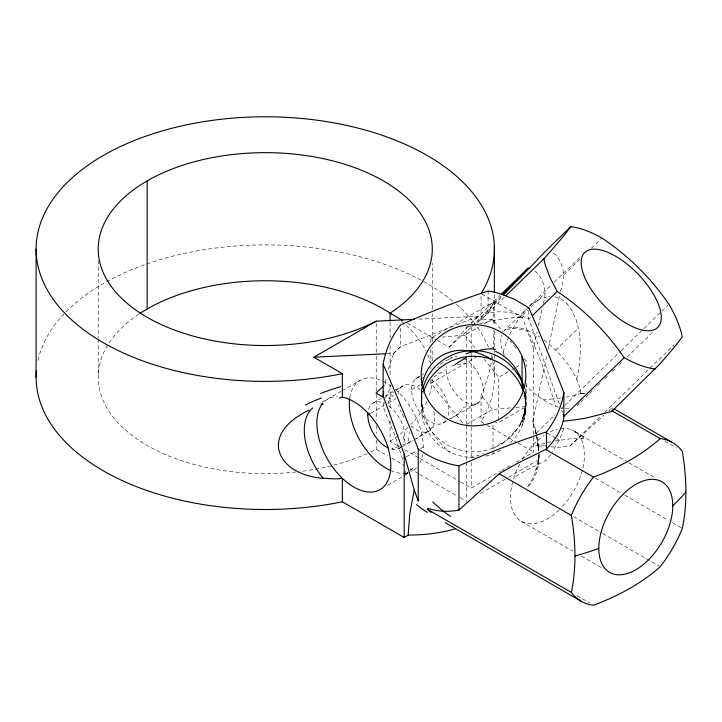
<?xml version="1.0" encoding="UTF-8"?>
<svg xmlns="http://www.w3.org/2000/svg" width="722" height="722" viewBox="0 0 722 722"><rect width="100%" height="100%" fill="white"/><g stroke="black" fill="none" stroke-linecap="round" stroke-linejoin="round"><path stroke-width="0.54" stroke-dasharray="3.61 2.71" d="M400.575 328.212L400.575 346.731A139.102 32.373 -20.3 0 0 393.725 353.356L386.947 353.69M432.225 360.874L432.234 347.372M432.243 341.75L432.252 313.628M432.252 309.124L432.279 263.007M488.099 291.02L488.099 312.996L476.755 323.221M492.973 453.84L492.973 450.672M492.973 448.136L492.973 422.19M528.802 310.668L528.802 319.061L559.496 404.139M538.892 459.526L538.802 454.905M538.892 459.661L505.779 478.821M408.138 441.268L408.715 435.492M524.768 392.064L524.695 398.643L524.93 392.145M538.756 455.185L538.585 464.174L538.892 453.831M421.323 386.784L421.395 399.735L422.866 410.141L421.251 395.584L421.458 389.7C419.987 406.811 425.854 424.004 436.025 437.658A103.472 76.911 -81.8 0 0 450.257 452.162M421.458 389.7L421.224 405.692M538.468 455.356L538.052 460.591L535.525 470.762M524.75 391.261L525.715 399.338L525.363 413.525M384.925 384.483L385.232 382.877M516.059 462.206L533.612 452.071L533.612 348.419L537.105 331.94M538.395 325.875L542.078 308.529M543.179 303.321C547.484 292.365 543.856 278.575 534.912 270.94M536.076 433.958L532.764 421.648L546.798 355.468M548.115 349.277L559.496 295.605M560.371 291.471C563.665 281.806 565.173 271.472 560.326 262.149C558.747 258.629 556.545 255.281 553.395 252.98M576.688 379.185C580.479 362.543 581.724 345.053 578.349 328.23A63.563 47.246 -81.8 0 0 575.93 319.368L571.779 310.252L566.815 303.61M384.131 402.362L383.156 406.685L394.365 434.229L402.569 458.93M405.232 474.661L405.222 470.735M563.846 428.669L559.514 439.716L552.438 451.918M385.377 398.264L390.819 386.649M411.242 426.792L411.477 426.206A26.154 15.099 60 0 0 429.843 430.646A26.154 15.099 60 0 0 433.66 411.224M388.689 398.968L389.086 398.3M389.709 397.299L391.667 394.51M550.597 454.589L546.464 460.131L526.988 469.932A87.416 20.568 -22.5 0 0 513.856 477.738M393.012 392.885L393.472 392.371M437.496 340.522L449.102 347.219L467.242 327.21L470.311 326.218M449.102 347.219L471.204 327.274L501.528 295.731M469.183 326.642L473.948 325.694M476.547 322.996L502.458 296.047M514.786 431.648L516.853 429.491A81.135 46.84 0 0 0 524.641 415.502L525.589 408.715A73.292 65.684 39.9 0 0 524.849 391.477M471.24 323.33L500.003 295.397M504.263 297.283L488.099 312.996L496.176 311.94A155.69 89.889 60 0 1 498.956 311.805L506.889 312.103L514.615 313.429L521.898 315.749L528.802 319.061L530.58 317.328M528.558 307.103L504.705 330.198M529.361 306.318L551.067 285.235M554.279 282.112L580.01 257.131M479.787 323.537L496.33 320.045A149.544 86.333 0 0 1 520.427 317.166L527.674 310.117M530.896 306.994L545.39 292.915M563.882 274.956L580.055 259.252M591.381 248.251L601.895 238.034M555.723 350.206L578.349 328.23M536.491 432.866L555.056 414.825M561.517 408.553L563.936 406.206M564.748 405.421L620.451 351.316M621.254 350.54L643.058 329.367M643.862 328.582L668.085 305.063M580.678 402.145L584.125 398.797M586.038 396.938L588.728 394.329M589.522 393.553L594.323 388.887M597.527 385.783L601.525 381.893M604.729 378.788L607.933 375.675M611.931 371.794L615.938 367.904M619.133 364.79L623.14 360.91M627.138 357.02L652.751 332.147M550.868 446.891L559.857 447.18L569.884 446.025L600.596 416.197M604.639 412.28L674.14 344.782M393.698 353.365L400.575 346.731L478.415 316.263L471.015 322.942M473.515 326.145L474.426 325.324M569.884 446.025L603.845 415.385M608.881 410.845L610.135 409.708A149.544 6.155 -45.3 0 1 611.227 409.013M405.602 474.625L409.699 471.051M410.52 470.329L413.796 467.468L410.601 470.112M458.073 413.995L456.827 414.96M405.015 474.733L409.807 470.771M504.461 441.954L501.366 444.337M396.17 389.835L401.116 387.308M532.394 303.727L540.191 298.917L548.512 296.543M418.516 377.101L415.069 379.276L419.292 376.55M404.221 475.392L407.777 473.109M428.426 431.422L414.031 439.797M402.975 385.792L395.909 389.898M443.064 423.038L446.918 420.782M450.781 418.525L478.28 402.686A35.179 31.524 39.9 0 1 463.046 407.208A82.254 36.353 45.9 0 1 458.019 413.932M321.994 402.38L341.127 391.324M421.874 374.889L423.796 373.779M430.872 342.526L430.872 338.113L493.55 301.931L493.55 326.191M342.075 390.773L360.152 380.313M441.81 337.138L464.787 335.089L479.128 326.804M483.911 324.043L492.521 319.07L502.413 331.38M373.166 402.993L381.333 398.282M384.961 396.188L393.129 391.477M440.149 364.33L451.71 357.652M370.711 413.264L384.23 405.457M388.093 403.228L395.818 398.77M411.621 389.645L420.285 384.636M433.769 376.857L446.295 369.628M462.667 422.875L430.872 383.328L476.195 357.164M490.662 348.816L493.55 347.147L493.55 330.604M498.694 420.285L498.694 377.272L508.261 371.749M512.088 369.538L514.957 367.886M515.914 367.336L520.697 364.574M406.333 456.755L416.693 450.772M420.457 448.597L423.291 446.963M466.701 424.41L492.521 409.5L511.6 407.795M387.615 485.247L404.78 475.338M526.437 383.31L526.437 406.477L498.694 422.487L495.409 422.776M460.582 481.971L471.204 488.099L500.463 471.213M501.438 470.645L512.16 464.454M480.455 493.442L504.804 479.381M398.643 448.642L400.566 447.532M401.531 446.981L413.065 440.348M408.029 472.847L405.114 474.246M402.38 445.014L408.192 442.595A118.607 114.608 -0.5 0 0 413.047 440.113M437.568 367.444L439.193 366.848M482.928 454.084L483.902 453.732M399.916 445.907L398.914 446.232M580.804 393.273L584.694 393.824M469.887 457.315L479.047 455.329M628.023 462.197L583.972 437.036A87.416 3.601 -45.3 0 0 581.111 438.913M544.857 443.209L531.392 446.99M547.402 442.577L550.796 441.81M555.056 440.943L571.12 438.714L583.728 438.615L584.414 437.036L571.689 429.825M468.749 326.696L466.583 326.94L466.583 348.979M492.521 319.07L481.042 320.099L481.042 294.702M430.872 338.113L436.341 337.625M515.833 407.416L526.437 406.477M542.754 399.483A88.183 50.892 0 0 0 553.503 398.869L541.888 363.897L528.802 332.174C520.932 328.663 511.275 326.66 503.622 331.317A52.3 23.113 45.8 0 1 539.587 336.975M418.904 319.124L478.415 316.263M581.454 393.156L584.784 393.544M520.427 317.157L522.466 317.518L533.612 348.419M545.318 446.025L538.648 444.21L538.892 450.131M575.425 431.982L584.179 436.972M482.007 294.161L522.466 317.518M664.763 441.25L676.469 448.01M407.506 323.212L436.521 339.963M628.988 462.757L656.117 478.415M555.651 438.101L547.484 433.38A52.3 30.198 -60 0 1 557.393 429.229M556.554 438.624L559.279 440.194M538.729 445.474L543.612 448.29M595.379 478.181L623.709 494.534M624.683 495.102L668.644 520.481M672.552 522.737L682.317 528.378M492.521 409.5L481.042 395.223L481.042 421.72L485.915 424.527M486.881 425.087L517.06 442.514M518.035 443.073L533.612 452.071M573.448 516.645L601.706 532.962M602.68 533.522L659.204 566.156M390.097 421.043L390.097 441.277L399.753 446.855M404.582 449.635L419.067 458.001M420.033 458.56L459.616 481.412M521.329 521.383L572.763 551.076M581.49 556.12L603.809 568.999M370.756 451.972A167.044 96.441 0 0 0 376.234 449.283L387.813 455.97M391.676 458.199L404.23 465.446M410.024 468.795L418.715 473.812M419.681 474.372L457.333 496.113M460.113 497.711L465.654 500.915M576.941 595.65L589.603 602.96M510.183 341.046L511.6 342.806M513.712 345.441L517.25 349.836M524.316 358.617L526.437 361.262L526.437 366.776M464.787 335.089L476.087 349.15M483.857 358.816L498.694 377.272M561.689 410.213L562.42 412.244M535.201 430.195L536.04 433.814M536.247 434.716L538.639 450.05M536.717 437.036L538.603 449.905M538.432 450.429L537.881 444.165L538.567 450.727M538.774 454.066L538.892 455.645M525.309 388.535C526.284 399.726 525.76 410.998 522.241 421.747L525.815 403.815L523.089 417.289L519.858 425.691L524.885 410.701L525.715 399.338L525.742 403.923L524.759 391.324A52.3 50.594 0 0 1 472.973 451.764A52.3 50.594 0 0 1 422.424 390.34M494.353 294.684L494.353 326.154M494.353 330.649L494.353 353.121M494.353 354.249L494.353 358.744M494.353 359.863L494.353 374.474M471.204 327.274L471.204 348.708M471.204 353.22L471.204 356.605M471.204 357.733L471.204 458.127M471.204 462.567L471.204 488.099M466.583 357.832L466.583 423.94M466.583 425.059L466.583 461.051M466.583 462.17L466.583 501.447M430.872 349.141L430.872 362.381M430.872 366.785L430.872 368.996M430.872 380.025L430.872 383.328M390.097 322.147L390.097 337.887M390.097 345.748L390.097 376.09M390.097 385.088L390.097 410.935M376.234 323.411L376.234 354.881M376.234 356.009L376.234 393.093M376.234 394.212L376.234 420.06M376.234 425.682L376.234 433.552M376.234 440.294L376.234 449.283M98.219 260.507L98.219 338.049M98.219 339.169L98.219 376.261M491.213 355.197A229.154 132.297 0 0 1 481.042 421.72M37.95 360.422A229.154 132.297 0 0 1 210.634 248.72A229.154 132.297 0 0 1 453.272 301.579M456.475 304.305A229.154 132.297 0 0 1 488.695 347.86M493.487 347.129A228.441 180.166 35.1 0 1 493.162 350.305M492.332 356.614A228.441 180.166 35.1 0 1 481.105 395.259M538.639 459.697A104.067 60.079 0 0 1 527.177 487.774M324.719 401.215A52.3 30.198 60 0 1 337.309 396.613M432.261 379.131A167.044 96.441 0 0 1 428.823 396.775M426.873 401.576A167.044 96.441 0 0 1 410.908 424.419M407.885 427.397A167.044 96.441 0 0 1 390.097 441.277M367.002 453.687A167.044 96.441 0 0 1 302.491 471.213M296.092 471.989A167.044 96.441 0 0 1 120.403 425.24A167.044 96.441 0 0 1 138.976 314.07M401.432 321.353A167.044 96.441 0 0 1 425.926 350.82M427.659 354.646A167.044 96.441 0 0 1 430.565 363.374M569.053 408.796A52.3 23.113 45.8 0 1 561.346 408.02M558.476 407.226A52.3 23.113 45.8 0 1 525.833 385.71M504.218 355.089A52.3 23.113 45.8 0 1 501.745 334.638M544.081 340.143A52.3 23.113 45.8 0 1 580.858 396.08M579.188 402.993A52.3 23.113 45.8 0 1 576.661 406.08M560.57 428.597A52.3 30.198 -60 0 1 584.459 454.075A52.3 30.198 -60 0 1 561.644 507.367M559.171 509.867A52.3 30.198 -60 0 1 516.564 517.367A52.3 30.198 -60 0 1 519.948 463.479M522.177 459.562A52.3 30.198 -60 0 1 544.144 435.483M523.865 393.192A52.3 50.594 0 0 1 510.616 442.541M500.59 450.167A52.3 50.594 0 0 1 484.85 456.268M474.544 457.459A52.3 50.594 0 0 1 423.029 393.661M522.187 425.402A83.878 75.187 39.8 0 0 524.723 415.511A88.246 50.955 0 0 0 525.76 409.302M553.521 398.914A83.797 7.897 68.8 0 1 555.507 406.206M514.506 431.53A36.434 18.799 -44.5 0 1 504.326 441.656M503.135 352.237A102.93 76.505 -81.8 0 1 512.665 328.636M512.873 328.808A77.155 57.354 -81.8 0 1 526.961 308.493M529.569 305.902A77.155 57.354 -81.8 0 1 532.276 303.484M501.05 443.353A49.818 27.49 -44.9 0 1 493.451 448.245M581.508 393.201A79.285 45.775 0 0 1 566.201 397.118M560.813 397.993A79.285 45.775 0 0 1 553.494 398.824M611.687 408.742A149.544 6.155 -45.3 0 1 612.743 408.3M554.749 296.751A37.463 27.851 -81.8 0 1 566.842 303.583M548.512 296.489A37.463 27.851 -81.8 0 1 549.559 296.399M539.496 454.12A64.547 63.933 -6 0 1 526.5 488.054M536.157 432.956A65.467 62.2 6.9 0 1 536.365 433.642M537.303 437.126A65.467 62.2 6.9 0 1 538.549 444.22M532.773 421.648A75.205 67.399 39.9 0 1 536.482 432.866M420.718 379.194A37.652 18.023 -29.1 0 1 425.709 376.189M438.254 373.112A86.044 62.011 -28.9 0 1 438.994 372.814M451.286 366.072A96.631 88.896 -37.5 0 1 467.703 363.121M463.515 358.265A26.154 15.099 60 0 1 483.28 391.062A26.154 15.099 60 0 1 463.362 400.764A26.154 15.099 60 0 1 446.503 366.55M449.526 359.421A26.154 15.099 60 0 1 456.836 356.433M456.845 414.979A121.422 53.663 45.9 0 1 449.418 418.625M446.043 420.357A26.154 15.099 60 0 1 417.442 408.562A26.154 15.099 60 0 1 419.771 376.649M431.269 379.673A26.154 15.099 60 0 1 447.703 417.072M392.019 396.739A104.807 33.772 89.9 0 1 393.3 394.934M389.284 398.86A106.694 40.992 79.8 0 1 389.898 397.831M387.822 403.264A96.234 37.923 78.3 0 1 389.239 400.295M393.246 449.409A35.134 3.312 68.8 0 1 392.326 448.046M400.719 447.306A26.154 15.099 60 0 1 389.736 448.579M368.518 409.5A26.154 15.099 60 0 1 384.483 403.309M388.824 405.917A26.154 15.099 60 0 1 402.885 444.626M399.022 446.539A67.597 65.774 1.3 0 1 392.407 448.38M404.004 417.271A26.154 15.099 60 0 1 400.376 410.132M399.104 406.459A26.154 15.099 60 0 1 398.625 404.636M398.03 394.095A26.154 15.099 60 0 1 422.659 392.001M404.112 439.716A58.265 21.236 -45.8 0 1 403.291 436.169M409.437 432.397A40.378 2.175 -80.2 0 1 409.076 433.922M432.695 427.234A118.607 114.608 -0.5 0 1 416.242 438.389M406.513 473.045A52.3 30.198 60 0 1 391.838 471.033M349.773 397.84A52.3 30.198 60 0 1 380.647 380.142M383.265 381.297A52.3 30.198 60 0 1 391.162 386.08M395.286 389.375A52.3 30.198 60 0 1 423.173 450.176M422.695 454.228A52.3 30.198 60 0 1 419.843 462.973M416.531 467.675A52.3 30.198 60 0 1 410.863 471.719M493.487 301.949A228.441 48.275 -21.2 0 1 481.105 320.081M385.178 382.831A315.776 182.314 60 0 1 386.46 377.065M388.409 369.52A315.776 182.314 60 0 1 393.743 353.419"/><path stroke-width="1.08" d="M383.156 364.33A221.898 20.92 68.8 0 1 418.228 448.994L418.228 501.14A75.205 7.094 68.8 0 0 414.266 490.067L404.176 454.12L383.156 395.855L383.156 364.33A91.532 88.544 0 0 1 400.575 324.945A221.898 52.201 -22.5 0 1 488.099 291.02A91.532 88.544 0 0 1 498.956 293.376L514.615 299.314L528.802 307.87A221.898 20.92 68.8 0 1 560.254 383.31L563.873 392.533L563.873 416.296L563.223 421.116A147.243 85.016 0 0 0 588.259 417.587L611.705 411.441L659.538 364.339A221.898 9.133 -45.3 0 0 682.218 336.93A91.532 40.45 45.8 0 0 668.888 304.278A221.898 198.848 39.9 0 0 601.895 238.034A91.532 40.45 45.8 0 0 570.732 226.708L546.464 250.281L503.83 294.621M430.998 512.421C429.897 511.05 427.451 510.301 427.695 508.27C437.703 511.69 448.597 512.06 458.939 510.084L458.939 465.843A91.532 88.544 0 0 1 418.228 448.994M522.069 388.057L522.069 356.406M528.802 308.565L528.802 307.87M458.939 510.084L499.182 473.767A149.544 35.179 -22.5 0 1 518.279 462.937L546.464 449.111L546.464 431.909A91.532 88.544 0 0 0 563.873 392.533M383.156 395.855L383.707 391.739M421.982 385.701L422.803 381.748A36.75 27.319 -81.8 0 1 429.202 367.263C436.738 355.838 450.636 349.502 464.174 350.387A86.893 64.592 -81.8 0 1 468.578 350.802L472.928 351.605L477.206 350.702M414.266 490.067L409.798 513.495L408.138 535.192L404.176 537.475L342.354 501.79A229.154 132.297 0 0 1 36.362 370.891M612.834 409.852L611.705 411.441M503.135 294.071L527.972 268.241L529.894 268.602M546.464 449.111L552.339 442.496L557.086 435.574A147.243 85.006 0 0 0 563.205 421.116M501.6 293.845L527.972 268.241M505.887 295.713L543.892 258.81A221.907 9.133 -45.3 0 0 570.732 226.708M532.358 315.604L557.222 291.462L550.453 278.62L545.751 266.355A91.532 40.45 45.8 0 1 543.892 258.81M655.368 369.032A91.532 40.45 45.8 0 1 624.214 357.697L563.873 416.296L563.151 414.266M384.023 385.747L375.991 393.093L383.779 397.587M322.617 403.436A52.3 30.198 60 0 0 343.889 479.751A52.3 30.198 60 0 0 390.81 464.778A52.3 30.198 60 0 0 342.354 397.136L342.354 373.671L313.817 357.2L376.234 321.164L414.41 319.332M367.814 414.933L369.745 413.823M308.917 410.15C294.152 417.352 276.273 430.113 278.638 448.786C282.537 468.713 305.253 477.043 323.185 478.388A52.3 30.198 60 0 1 312.861 407.867M465.979 353.843L472.928 351.605M339.412 398.102L342.354 397.136M546.464 431.909L537.015 435.077A221.898 52.201 -22.5 0 0 458.939 465.843M339.412 478.542L342.354 478.325L342.354 501.79M313.817 357.2L385.819 353.744M495.5 351.397C508.117 356.885 517.521 368.265 522.069 381.09M672.606 442.64L614.025 408.823M612.193 410.899L660.179 438.606A91.532 52.841 -60 0 1 682.317 451.385A221.898 128.119 60 0 1 682.317 528.378A91.532 52.841 -60 0 1 660.179 566.716A221.907 128.11 0 0 1 593.502 605.216A91.532 52.841 -60 0 1 571.364 592.428L427.776 509.533M376.234 321.164A167.044 96.441 0 0 1 103.084 272.221A167.044 96.441 0 0 1 305.316 155.465A167.044 96.441 0 0 1 390.097 313.158L402.668 320.424M545.525 449.391L593.502 477.098A221.898 128.11 0 0 0 660.179 438.606M499.182 473.767L571.364 515.445A221.898 128.119 60 0 1 571.364 592.428M445.366 522.809L581.075 601.173M624.214 357.697L618.51 349.674A221.898 198.848 39.9 0 0 557.222 291.462M494.353 246.364L494.353 292.437M404.176 454.12L404.176 537.475M390.097 313.158L390.097 321.028M147.135 180.897L147.135 309.007M36.1 249.09L36.1 377.2M342.354 373.671A229.154 132.297 0 0 1 37.598 264.189A229.154 132.297 0 0 1 291.408 117.65A229.154 132.297 0 0 1 481.042 293.601M455.555 528.775A104.067 60.079 0 0 1 408.138 535.047M139.851 313.492A167.044 96.441 0 0 1 391.36 313.962M422.875 388.508A52.3 50.594 0 0 1 473.054 350.576A52.3 50.594 0 0 1 523.919 387.642M477.278 350.991A73.761 54.637 82.1 0 1 495.527 349.277M522.015 381.099A63.401 56.785 40 0 1 524.046 388.003M423.57 391.856A52.3 50.594 0 0 1 473.118 356.28A52.3 50.594 0 0 1 523.215 391.116M472.928 351.578A103.183 76.703 -81.8 0 1 491.005 359.231M455.212 364.511A98.228 64.05 -70.7 0 1 466.277 357.76M427.271 512.385A65.467 32.3 43.3 0 1 416.54 504.606M571.364 515.445A91.532 52.841 -60 0 1 593.502 477.098M450.528 516.365A64.547 24.728 52.2 0 1 432.821 501.889M387.994 447.857A26.154 15.099 60 0 1 367.886 413.074M339.421 478.794A124.031 116.061 80.1 0 1 323.212 478.063M320.884 404.203A52.3 30.198 60 0 1 323.185 403.905M320.595 393.463A124.031 53.627 -22.4 0 1 340.802 386.631M305.343 405.024A92.804 54.962 -22.2 0 1 321.425 398.039M390.972 470.672A52.3 30.198 60 0 1 349.647 398.77M685.9 491.944A235.363 135.889 0 0 1 672.769 505.716M598.8 548.422A235.363 135.889 0 0 1 574.947 556.003M644.015 563.954A52.3 30.198 -60 0 0 662.895 482.368A52.3 30.198 -60 0 0 600.442 534.885A52.3 30.198 -60 0 0 644.015 563.954M444.364 417.235A52.3 50.594 0 0 0 525.697 378.644A52.3 50.594 0 0 0 450.483 329.801A52.3 50.594 0 0 0 444.364 417.235M588.295 284.594A52.3 23.113 45.8 0 0 657.399 327.707A52.3 23.113 45.8 0 0 617.879 257.601A52.3 23.113 45.8 0 0 588.295 284.594"/></g></svg>
